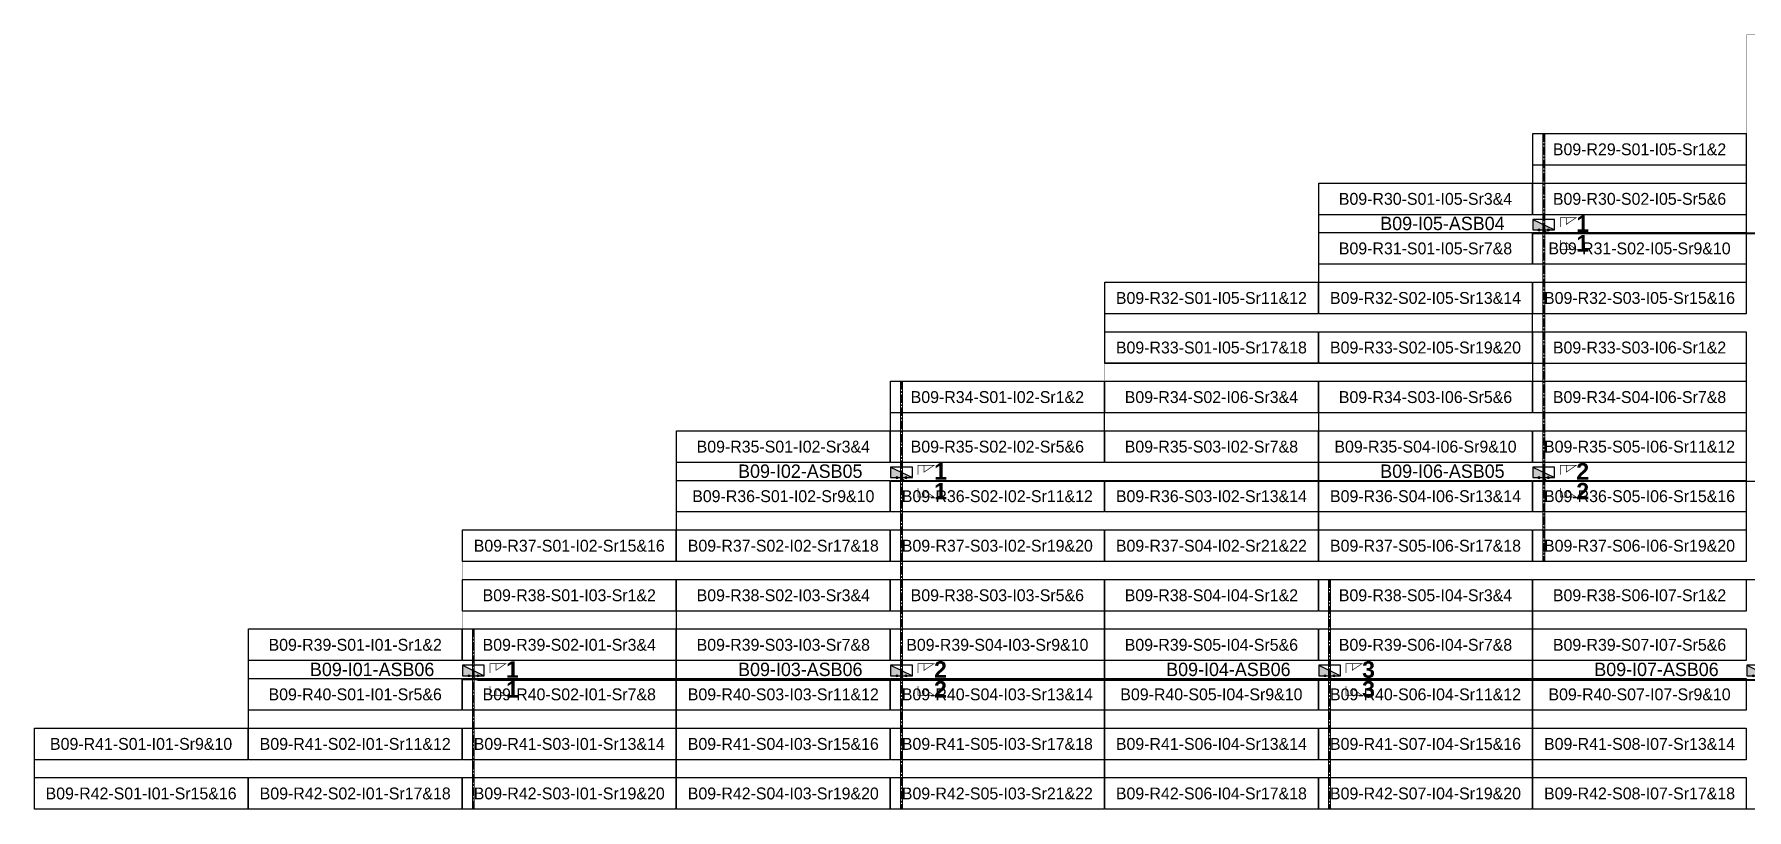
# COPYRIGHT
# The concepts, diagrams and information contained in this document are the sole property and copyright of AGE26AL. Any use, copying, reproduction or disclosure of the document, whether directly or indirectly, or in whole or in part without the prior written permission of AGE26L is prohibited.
# Model space of a CAD drawing. Header units: metres. Extents: x 529292 to 530070, y 2675479 to 2675799.
# Drawn here: x 529292.4 to 529551.5, y 2675479.2 to 2675596.6 of the extents above; entities that cross this region are included whole.
import ezdxf
from ezdxf.enums import TextEntityAlignment as Align

# ---------------------------------------------------------------- set-up
doc = ezdxf.new("R2010")
doc.units = ezdxf.units.M
doc.linetypes.add('CENTER', pattern=[2, 1.25, -0.25, 0.25, -0.25])
doc.layers.add('Boundary-12.5 MW Block', color=6, linetype='Continuous', lineweight=9)
doc.layers.add('PILE', color=1, linetype='Continuous', lineweight=15)
for name, color, linetype in [('DC Trench BL-09', 40, 'Continuous'), ('E-Inverter Grouping', 2, 'Continuous'), ('Inverter Block-09', 7, 'Continuous'), ('LT Cable(AG) INV to LT Panel BL-09', 2, 'Continuous'), ('Messenger Wire Block-09 (Master Path)', 30, 'Continuous'), ('Messenger Wire Block-09 (MW Path)', 191, 'Continuous'), ('MMS Table Block-09', 8, 'Continuous'), ('Plan Line - DC BL-09', 40, 'Continuous'), ('Section Marking BL-09', 2, 'Continuous')]:
    doc.layers.add(name, color=color, linetype=linetype)
doc.styles.add('BoldTextStyle', font='arialbd.ttf')
doc.styles.get("Standard").update_dxf_attribs({"font": 'Adani Regular.ttf'})

# ---------------------------------------------------------------- blocks, each defined once
blk = doc.blocks.new('MMS Table (32.292 x 4.788)')
at = {"color": 0}
blk.add_lwpolyline([(0, -0.002), (0, 4.786), (32.292, 4.786), (32.292, -0.002)], close=True, dxfattribs=at)
at = {"color": 7}
blk.add_attdef('ID1', text='', height=1.8, dxfattribs=at).set_placement((16.146, 2.392), align=Align.MIDDLE_CENTER)
blk = doc.blocks.new('Inverter Block')
h = blk.add_hatch(color=0)
h.dxf.hatch_style = 1
h.paths.add_polyline_path([(-1.46, 2.27), (-1.46, 0.85), (1.46, 0.85)])
at = {"color": 0}
blk.add_lwpolyline([(1.46, 2.27), (-1.46, 2.27), (-1.46, 0.85), (1.46, 0.85)], close=True, dxfattribs=at)
blk.add_lwpolyline([(-1.46, 2.27), (1.46, 0.85)], dxfattribs=at)
at = {"layer": 'PILE'}
for centre in [(-0.61, 0.85), (0.61, 0.85)]:
    blk.add_circle(centre, 0.156, dxfattribs=at)
at = {"color": 7}
blk.add_attdef('ID', (-1.46, 3.01), '', height=1.8, dxfattribs=at)

msp = doc.modelspace()

# ---------------------------------------------------------------- linework, layer by layer
at = {"layer": 'Boundary-12.5 MW Block', "const_width": 0.05}
msp.add_lwpolyline([(529745.79, 2675479.29), (529292.4, 2675479.29), (529292.4, 2675491.58), (529324.8, 2675491.58), (529324.8, 2675506.58), (529357.19, 2675506.58), (529357.19, 2675521.58), (529389.58, 2675521.58), (529389.58, 2675536.58), (529421.97, 2675536.58), (529421.97, 2675544.08), (529454.36, 2675544.08), (529454.36, 2675559.08), (529486.76, 2675559.08), (529486.76, 2675574.08), (529519.15, 2675574.08), (529519.15, 2675581.58), (529551.54, 2675581.58), (529551.54, 2675596.58), (529583.93, 2675596.58)], dxfattribs=at)
at = {"layer": 'DC Trench BL-09', "color": 40, "const_width": 0.15}
for points in [[(529520.94, 2675581.58), (529520.64, 2675581.58), (529520.64, 2675516.79), (529520.94, 2675516.79)], [(529423.76, 2675544.08), (529423.46, 2675544.08), (529423.46, 2675479.29), (529423.76, 2675479.29)], [(529488.54, 2675514.08), (529488.24, 2675514.08), (529488.24, 2675479.29), (529488.54, 2675479.29)], [(529358.97, 2675506.58), (529358.68, 2675506.58), (529358.68, 2675479.29), (529358.97, 2675479.29)]]:
    msp.add_lwpolyline(points, close=True, dxfattribs=at)
at = {"layer": 'E-Inverter Grouping', "color": 3}
for points in [[(529519.05, 2675554.29), (529519.05, 2675546.79), (529454.36, 2675546.79), (529454.36, 2675559.08), (529486.76, 2675559.08), (529486.76, 2675574.08), (529519.15, 2675574.08), (529519.15, 2675581.58), (529551.44, 2675581.58), (529551.44, 2675554.29)], [(529551.44, 2675516.79), (529486.76, 2675516.79), (529486.76, 2675539.29), (529454.36, 2675539.29), (529454.36, 2675544.08), (529519.15, 2675544.08), (529519.15, 2675551.58), (529551.44, 2675551.58)], [(529519.05, 2675479.29), (529454.36, 2675479.29), (529454.36, 2675514.08), (529519.05, 2675514.08)], [(529583.83, 2675479.29), (529519.15, 2675479.29), (529519.15, 2675514.08), (529583.83, 2675514.08)], [(529389.48, 2675479.29), (529292.4, 2675479.29), (529292.4, 2675491.58), (529324.8, 2675491.58), (529324.8, 2675506.58), (529389.48, 2675506.58)]]:
    msp.add_lwpolyline(points, close=True, dxfattribs=at)
at = {"layer": 'E-Inverter Grouping'}
for points in [[(529357.19, 2675516.79), (529357.19, 2675521.58), (529389.58, 2675521.58), (529389.58, 2675536.58), (529421.97, 2675536.58), (529421.97, 2675544.08), (529454.26, 2675544.08), (529454.26, 2675536.58), (529486.66, 2675536.58), (529486.66, 2675516.79)], [(529454.26, 2675479.29), (529389.58, 2675479.29), (529389.58, 2675509.29), (529357.19, 2675509.29), (529357.19, 2675514.08), (529454.26, 2675514.08)]]:
    msp.add_lwpolyline(points, close=True, dxfattribs=at)
at = {"layer": 'LT Cable(AG) INV to LT Panel BL-09'}
for points in [[(529773.97, 2675564.24), (529768.51, 2675564.24, -0.123257), (529768.08, 2675564.35), (529766.8, 2675565.03, 0.123257), (529766.38, 2675565.14), (529759.97, 2675565.14, 0.414214), (529759.07, 2675564.24), (529759.07, 2675545.88, -0.019511), (529759.07, 2675545.81), (529758.99, 2675544.72, 0.019511), (529758.98, 2675544.65), (529758.98, 2675544), (529745.17, 2675544, -0.414214), (529744.27, 2675544.9), (529744.27, 2675565.6, 0.414214), (529743.37, 2675566.5), (529521.69, 2675566.5, -0.414214), (529520.79, 2675567.4), (529520.79, 2675567.69)], [(529769.96, 2675564.02), (529768.51, 2675564.02, -0.123257), (529768.08, 2675564.12), (529766.8, 2675564.81, 0.123257), (529766.38, 2675564.91), (529760.2, 2675564.91, 0.414214), (529759.3, 2675564.01), (529759.3, 2675545.87, -0.019511), (529759.3, 2675545.8), (529759.21, 2675544.71, 0.019511), (529759.21, 2675544.64), (529759.21, 2675514.67, -0.414214), (529758.31, 2675513.77), (529727.64, 2675513.77, 0.414214), (529726.74, 2675512.87), (529726.74, 2675499.67, -0.414214), (529725.84, 2675498.77), (529359.73, 2675498.77, -0.414214), (529358.83, 2675499.67), (529358.83, 2675500.19)], [(529772.03, 2675564.14), (529768.51, 2675564.14, -0.123257), (529768.08, 2675564.25), (529766.8, 2675564.93, 0.123257), (529766.38, 2675565.04), (529760.07, 2675565.04, 0.414214), (529759.17, 2675564.14), (529759.17, 2675545.87, -0.019511), (529759.17, 2675545.8), (529759.09, 2675544.72, 0.019511), (529759.08, 2675544.65), (529759.08, 2675529.8, -0.414214), (529758.18, 2675528.9), (529424.51, 2675528.9, -0.414214), (529423.61, 2675529.8), (529423.61, 2675530.19)], [(529769.96, 2675564.04), (529768.51, 2675564.04, -0.123257), (529768.08, 2675564.15), (529766.8, 2675564.83, 0.123257), (529766.38, 2675564.94), (529760.17, 2675564.94, 0.414214), (529759.27, 2675564.04), (529759.27, 2675545.87, -0.019511), (529759.27, 2675545.8), (529759.19, 2675544.71, 0.019511), (529759.18, 2675544.64), (529759.18, 2675514.7, -0.414214), (529758.28, 2675513.8), (529727.62, 2675513.8, 0.414214), (529726.72, 2675512.9), (529726.72, 2675499.7, -0.414214), (529725.82, 2675498.8), (529424.51, 2675498.8, -0.414214), (529423.61, 2675499.7), (529423.61, 2675500.19)], [(529769.96, 2675564.07), (529768.51, 2675564.07, -0.123257), (529768.08, 2675564.17), (529766.8, 2675564.86, 0.123257), (529766.38, 2675564.96), (529760.15, 2675564.96, 0.414214), (529759.25, 2675564.06), (529759.25, 2675545.87, -0.019511), (529759.25, 2675545.8), (529759.16, 2675544.71, 0.019511), (529759.16, 2675544.64), (529759.16, 2675514.72, -0.414214), (529758.26, 2675513.82), (529727.59, 2675513.82, 0.414214), (529726.69, 2675512.92), (529726.69, 2675499.72, -0.414214), (529725.79, 2675498.82), (529489.29, 2675498.82, -0.414214), (529488.39, 2675499.72), (529488.39, 2675500.19)], [(529772.03, 2675564.17), (529768.51, 2675564.17, -0.123257), (529768.08, 2675564.27), (529766.8, 2675564.96, 0.123257), (529766.38, 2675565.06), (529760.05, 2675565.06, 0.414214), (529759.15, 2675564.16), (529759.15, 2675545.88, -0.019511), (529759.15, 2675545.81), (529759.06, 2675544.72, 0.019511), (529759.06, 2675544.65), (529759.06, 2675529.82, -0.414214), (529758.16, 2675528.92), (529521.69, 2675528.92, -0.414214), (529520.79, 2675529.82), (529520.79, 2675530.19)]]:
    msp.add_lwpolyline(points, format="xyb", dxfattribs=at)
at = {"layer": 'Messenger Wire Block-09 (Master Path)'}
for points in [[(529519.15, 2675566.44), (529744.21, 2675566.44)], [(529421.97, 2675528.94), (529759.05, 2675528.94)], [(529357.19, 2675498.94), (529726.58, 2675498.94)]]:
    msp.add_lwpolyline(points, dxfattribs=at)
at = {"layer": 'Messenger Wire Block-09 (MW Path)', "const_width": 0.1}
for points in [[(529519.15, 2675566.44), (529744.21, 2675566.44)], [(529421.97, 2675528.94), (529759.05, 2675528.94)], [(529357.19, 2675498.94), (529726.58, 2675498.94)]]:
    msp.add_lwpolyline(points, dxfattribs=at)
at = {"layer": 'Plan Line - DC BL-09', "color": 6, "linetype": 'CENTER'}
for points in [[(529520.79, 2675581.58), (529520.79, 2675516.79)], [(529423.61, 2675544.08), (529423.61, 2675479.29)], [(529488.39, 2675514.08), (529488.39, 2675479.29)], [(529358.83, 2675506.58), (529358.83, 2675479.29)]]:
    msp.add_lwpolyline(points, dxfattribs=at)
at = {"layer": 'Section Marking BL-09', "color": 94, "lineweight": 35, "true_color": 0x00a500, "const_width": 0.1}
for points in [[(529523.29, 2675567.44), (529523.29, 2675568.83), (529525.69, 2675568.83), (529524.21, 2675567.82), (529524.21, 2675568.83)], [(529523.29, 2675565.44), (529523.29, 2675564.05), (529525.69, 2675564.05), (529524.21, 2675565.06), (529524.21, 2675564.05)], [(529426.11, 2675529.94), (529426.11, 2675531.33), (529428.51, 2675531.33), (529427.03, 2675530.32), (529427.03, 2675531.33)], [(529523.29, 2675529.94), (529523.29, 2675531.33), (529525.69, 2675531.33), (529524.21, 2675530.32), (529524.21, 2675531.33)], [(529426.11, 2675527.94), (529426.11, 2675526.55), (529428.51, 2675526.55), (529427.03, 2675527.56), (529427.03, 2675526.55)], [(529523.29, 2675527.94), (529523.29, 2675526.55), (529525.69, 2675526.55), (529524.21, 2675527.56), (529524.21, 2675526.55)], [(529361.33, 2675499.94), (529361.33, 2675501.33), (529363.73, 2675501.33), (529362.25, 2675500.32), (529362.25, 2675501.33)], [(529426.11, 2675499.94), (529426.11, 2675501.33), (529428.51, 2675501.33), (529427.03, 2675500.32), (529427.03, 2675501.33)], [(529490.89, 2675499.94), (529490.89, 2675501.33), (529493.29, 2675501.33), (529491.81, 2675500.32), (529491.81, 2675501.33)], [(529361.33, 2675497.94), (529361.33, 2675496.55), (529363.73, 2675496.55), (529362.25, 2675497.56), (529362.25, 2675496.55)], [(529426.11, 2675497.94), (529426.11, 2675496.55), (529428.51, 2675496.55), (529427.03, 2675497.56), (529427.03, 2675496.55)], [(529490.89, 2675497.94), (529490.89, 2675496.55), (529493.29, 2675496.55), (529491.81, 2675497.56), (529491.81, 2675496.55)]]:
    msp.add_lwpolyline(points, dxfattribs=at)

# ---------------------------------------------------------------- block references
at = {"layer": 'Inverter Block-09'}
ref = msp.add_blockref('Inverter Block', (529520.79, 2675566.03), dxfattribs=dict(at, xscale=1.124999999976148, yscale=1.124999999976148, zscale=1.124999999976148))
ref.add_attrib('ID', 'B09-I05-ASB04', (529496.06, 2675566.95), dxfattribs={"layer": '0', "color": 7, "height": 2.025})
ref = msp.add_blockref('Inverter Block', (529423.61, 2675528.53), dxfattribs=dict(at, xscale=1.124999999976148, yscale=1.124999999976148, zscale=1.124999999976148))
ref.add_attrib('ID', 'B09-I02-ASB05', (529398.89, 2675529.45), dxfattribs={"layer": '0', "color": 7, "height": 2.025})
ref = msp.add_blockref('Inverter Block', (529520.79, 2675528.53), dxfattribs=dict(at, xscale=1.124999999976148, yscale=1.124999999976148, zscale=1.124999999976148))
ref.add_attrib('ID', 'B09-I06-ASB05', (529496.06, 2675529.45), dxfattribs={"layer": '0', "color": 7, "height": 2.025})
ref = msp.add_blockref('Inverter Block', (529358.83, 2675498.53), dxfattribs=dict(at, xscale=1.124999999976148, yscale=1.124999999976148, zscale=1.124999999976148))
ref.add_attrib('ID', 'B09-I01-ASB06', (529334.1, 2675499.45), dxfattribs={"layer": '0', "color": 7, "height": 2.025})
ref = msp.add_blockref('Inverter Block', (529423.61, 2675498.53), dxfattribs=dict(at, xscale=1.124999999976148, yscale=1.124999999976148, zscale=1.124999999976148))
ref.add_attrib('ID', 'B09-I03-ASB06', (529398.89, 2675499.45), dxfattribs={"layer": '0', "color": 7, "height": 2.025})
ref = msp.add_blockref('Inverter Block', (529488.39, 2675498.53), dxfattribs=dict(at, xscale=1.124999999976148, yscale=1.124999999976148, zscale=1.124999999976148))
ref.add_attrib('ID', 'B09-I04-ASB06', (529463.67, 2675499.45), dxfattribs={"layer": '0', "color": 7, "height": 2.025})
ref = msp.add_blockref('Inverter Block', (529553.18, 2675498.53), dxfattribs=dict(at, xscale=1.124999999976148, yscale=1.124999999976148, zscale=1.124999999976148))
ref.add_attrib('ID', 'B09-I07-ASB06', (529528.45, 2675499.45), dxfattribs={"layer": '0', "color": 7, "height": 2.025})
at = {"layer": 'MMS Table Block-09'}
for p, values in [((529519.15, 2675576.79), {'ID1': 'B09-R29-S01-I05-Sr1&2'}), ((529486.76, 2675569.29), {'ID1': 'B09-R30-S01-I05-Sr3&4'}), ((529519.15, 2675569.29), {'ID1': 'B09-R30-S02-I05-Sr5&6'}), ((529486.76, 2675561.79), {'ID1': 'B09-R31-S01-I05-Sr7&8'}), ((529519.15, 2675561.79), {'ID1': 'B09-R31-S02-I05-Sr9&10'}), ((529454.36, 2675554.29), {'ID1': 'B09-R32-S01-I05-Sr11&12'}), ((529486.76, 2675554.29), {'ID1': 'B09-R32-S02-I05-Sr13&14'}), ((529519.15, 2675554.29), {'ID1': 'B09-R32-S03-I05-Sr15&16'}), ((529454.36, 2675546.79), {'ID1': 'B09-R33-S01-I05-Sr17&18'}), ((529486.76, 2675546.79), {'ID1': 'B09-R33-S02-I05-Sr19&20'}), ((529519.15, 2675546.79), {'ID1': 'B09-R33-S03-I06-Sr1&2'}), ((529421.97, 2675539.29), {'ID1': 'B09-R34-S01-I02-Sr1&2'}), ((529454.36, 2675539.29), {'ID1': 'B09-R34-S02-I06-Sr3&4'}), ((529486.76, 2675539.29), {'ID1': 'B09-R34-S03-I06-Sr5&6'}), ((529519.15, 2675539.29), {'ID1': 'B09-R34-S04-I06-Sr7&8'}), ((529389.58, 2675531.79), {'ID1': 'B09-R35-S01-I02-Sr3&4'}), ((529421.97, 2675531.79), {'ID1': 'B09-R35-S02-I02-Sr5&6'}), ((529454.36, 2675531.79), {'ID1': 'B09-R35-S03-I02-Sr7&8'}), ((529486.76, 2675531.79), {'ID1': 'B09-R35-S04-I06-Sr9&10'}), ((529519.15, 2675531.79), {'ID1': 'B09-R35-S05-I06-Sr11&12'}), ((529389.58, 2675524.29), {'ID1': 'B09-R36-S01-I02-Sr9&10'}), ((529421.97, 2675524.29), {'ID1': 'B09-R36-S02-I02-Sr11&12'}), ((529454.36, 2675524.29), {'ID1': 'B09-R36-S03-I02-Sr13&14'}), ((529486.76, 2675524.29), {'ID1': 'B09-R36-S04-I06-Sr13&14'}), ((529519.15, 2675524.29), {'ID1': 'B09-R36-S05-I06-Sr15&16'}), ((529357.19, 2675516.79), {'ID1': 'B09-R37-S01-I02-Sr15&16'}), ((529389.58, 2675516.79), {'ID1': 'B09-R37-S02-I02-Sr17&18'}), ((529421.97, 2675516.79), {'ID1': 'B09-R37-S03-I02-Sr19&20'}), ((529454.36, 2675516.79), {'ID1': 'B09-R37-S04-I02-Sr21&22'}), ((529486.76, 2675516.79), {'ID1': 'B09-R37-S05-I06-Sr17&18'}), ((529519.15, 2675516.79), {'ID1': 'B09-R37-S06-I06-Sr19&20'}), ((529357.19, 2675509.29), {'ID1': 'B09-R38-S01-I03-Sr1&2'}), ((529389.58, 2675509.29), {'ID1': 'B09-R38-S02-I03-Sr3&4'}), ((529421.97, 2675509.29), {'ID1': 'B09-R38-S03-I03-Sr5&6'}), ((529454.36, 2675509.29), {'ID1': 'B09-R38-S04-I04-Sr1&2'}), ((529486.76, 2675509.29), {'ID1': 'B09-R38-S05-I04-Sr3&4'}), ((529519.15, 2675509.29), {'ID1': 'B09-R38-S06-I07-Sr1&2'}), ((529324.8, 2675501.79), {'ID1': 'B09-R39-S01-I01-Sr1&2'}), ((529357.19, 2675501.79), {'ID1': 'B09-R39-S02-I01-Sr3&4'}), ((529389.58, 2675501.79), {'ID1': 'B09-R39-S03-I03-Sr7&8'}), ((529421.97, 2675501.79), {'ID1': 'B09-R39-S04-I03-Sr9&10'}), ((529454.36, 2675501.79), {'ID1': 'B09-R39-S05-I04-Sr5&6'}), ((529486.76, 2675501.79), {'ID1': 'B09-R39-S06-I04-Sr7&8'}), ((529519.15, 2675501.79), {'ID1': 'B09-R39-S07-I07-Sr5&6'}), ((529324.8, 2675494.29), {'ID1': 'B09-R40-S01-I01-Sr5&6'}), ((529357.19, 2675494.29), {'ID1': 'B09-R40-S02-I01-Sr7&8'}), ((529389.58, 2675494.29), {'ID1': 'B09-R40-S03-I03-Sr11&12'}), ((529421.97, 2675494.29), {'ID1': 'B09-R40-S04-I03-Sr13&14'}), ((529454.36, 2675494.29), {'ID1': 'B09-R40-S05-I04-Sr9&10'}), ((529486.76, 2675494.29), {'ID1': 'B09-R40-S06-I04-Sr11&12'}), ((529519.15, 2675494.29), {'ID1': 'B09-R40-S07-I07-Sr9&10'}), ((529292.4, 2675486.79), {'ID1': 'B09-R41-S01-I01-Sr9&10'}), ((529324.8, 2675486.79), {'ID1': 'B09-R41-S02-I01-Sr11&12'}), ((529357.19, 2675486.79), {'ID1': 'B09-R41-S03-I01-Sr13&14'}), ((529389.58, 2675486.79), {'ID1': 'B09-R41-S04-I03-Sr15&16'}), ((529421.97, 2675486.79), {'ID1': 'B09-R41-S05-I03-Sr17&18'}), ((529454.36, 2675486.79), {'ID1': 'B09-R41-S06-I04-Sr13&14'}), ((529486.76, 2675486.79), {'ID1': 'B09-R41-S07-I04-Sr15&16'}), ((529519.15, 2675486.79), {'ID1': 'B09-R41-S08-I07-Sr13&14'}), ((529292.4, 2675479.29), {'ID1': 'B09-R42-S01-I01-Sr15&16'}), ((529324.8, 2675479.29), {'ID1': 'B09-R42-S02-I01-Sr17&18'}), ((529357.19, 2675479.29), {'ID1': 'B09-R42-S03-I01-Sr19&20'}), ((529389.58, 2675479.29), {'ID1': 'B09-R42-S04-I03-Sr19&20'}), ((529421.97, 2675479.29), {'ID1': 'B09-R42-S05-I03-Sr21&22'}), ((529454.36, 2675479.29), {'ID1': 'B09-R42-S06-I04-Sr17&18'}), ((529486.76, 2675479.29), {'ID1': 'B09-R42-S07-I04-Sr19&20'}), ((529519.15, 2675479.29), {'ID1': 'B09-R42-S08-I07-Sr17&18'})]:
    msp.add_blockref('MMS Table (32.292 x 4.788)', p, dxfattribs=at).add_auto_attribs(values)

# ---------------------------------------------------------------- texts
at = {"layer": 'Section Marking BL-09', "color": 94, "true_color": 0x00a500, "style": 'BoldTextStyle'}
for s, p in [('1', (529526.69, 2675567.94)), ('1', (529526.69, 2675564.94)), ('1', (529429.51, 2675530.44)), ('2', (529526.69, 2675530.44)), ('1', (529429.51, 2675527.44)), ('2', (529526.69, 2675527.44)), ('1', (529364.73, 2675500.44)), ('2', (529429.51, 2675500.44)), ('3', (529494.29, 2675500.44)), ('1', (529364.73, 2675497.44)), ('2', (529429.51, 2675497.44)), ('3', (529494.29, 2675497.44))]:
    msp.add_text(s, height=2.5, dxfattribs=at).set_placement(p, align=Align.MIDDLE_CENTER)

doc.saveas('drawing.dxf')
